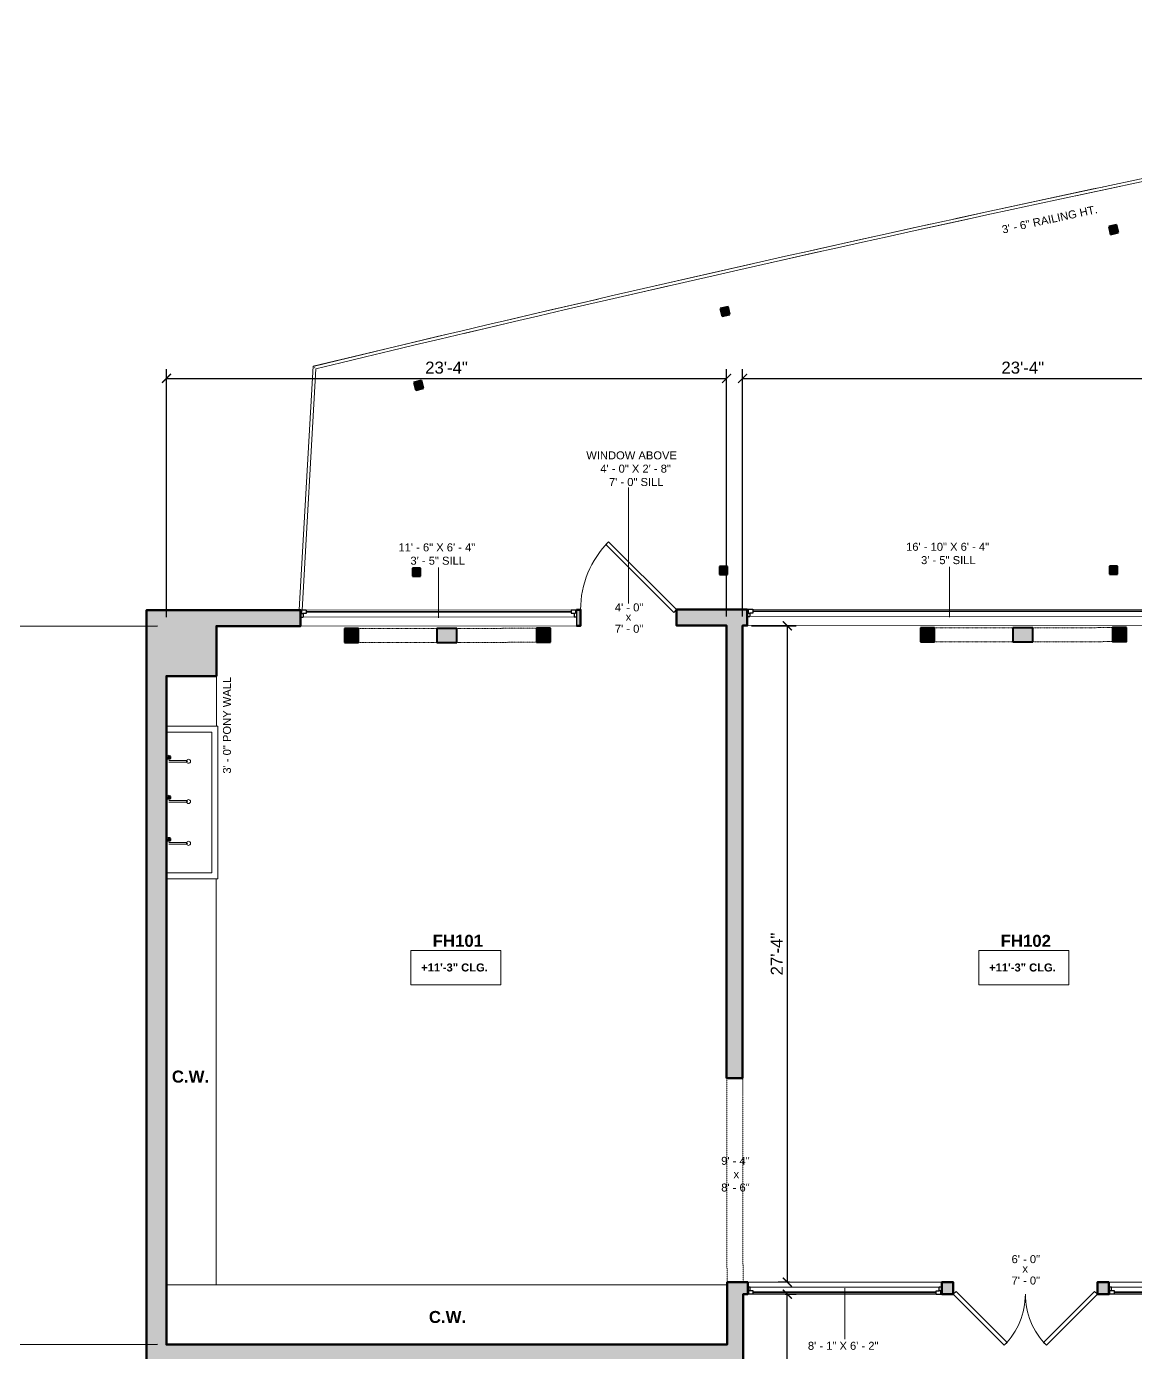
# Model space of a CAD drawing. Header units: inches. Extents: x -2078 to 106214, y -964 to 6385.
# Drawn here: x 79574 to 80128, y 4202 to 4864 of the extents above; entities that cross this region are included whole.
import ezdxf

# ---------------------------------------------------------------- set-up
doc = ezdxf.new("R2010")
doc.units = ezdxf.units.IN
doc.header["$MEASUREMENT"] = 0
doc.linetypes.add('HIDDEN2', pattern=[0.1875, 0.125, -0.0625])
doc.linetypes.add('Overhead', pattern=[0.15625, 0.09375, -0.0625])
for name, color, linetype, lineweight in [('A-ANNO', 2, 'Continuous', 5), ('A-ANNO-DIMS', 1, 'Continuous', 9), ('A-COLS', 3, 'Continuous', 9), ('A-DETAIL-3', 40, 'Continuous', 15), ('A-DOOR', 1, 'Continuous', 18), ('A-FIXT', 150, 'Continuous', 9), ('A-GLAZ', 2, 'Continuous', 30), ('A-HIDDEN', 2, 'HIDDEN2', 18), ('A-RAILING', 4, 'Continuous', 9), ('A-WALL', 3, 'Continuous', 40), ('A-WINDOWS', 2, 'Continuous', 18)]:
    doc.layers.add(name, color=color, linetype=linetype, lineweight=lineweight)
doc.layers.add('A-HATCH', color=9, linetype='Continuous')
doc.styles.add('Arial_1', font='arial.ttf', dxfattribs={"height": 0.0625})
doc.styles.add('Arial_2', font='arial.ttf', dxfattribs={"height": 3})
doc.styles.add('Arial_B', font='arialbd.ttf', dxfattribs={"height": 4.5})
doc.styles.add('Arial_B_1', font='arialbd.ttf', dxfattribs={"height": 3})
doc.styles.add('JC', font='arial.ttf', dxfattribs={"height": 0.125})
doc.dimstyles.new('JC-DIMS', dxfattribs={"dimtxt": 0.125, "dimasz": 0.09375, "dimexe": 0.09375, "dimexo": 0.09375, "dimgap": 0.046875, "dimtad": 1, "dimdec": 1, "dimzin": 0, "dimdsep": 46, "dimlunit": 4, "dimtxsty": 'JC', "dimblk": 'ARCHTICK', "dimcen": 0.09, "dimclrd": 1, "dimclre": 1, "dimclrt": 256, "dimadec": 0, "dimazin": 0, "dimtfac": 1, "dimtdec": 1, "dimtofl": 0, "dimtmove": 1, "dimatfit": 3, "dimfxl": 1, "dimtolj": 1, "dimtzin": 0, "dimarcsym": 0})

# ---------------------------------------------------------------- blocks, each defined once
blk = doc.blocks.new('JC_OPENING DOOR - OPENING DOOR-1505711-1ST FLOOR EXISTING MAIN FLOOR PLAN _FELDMAN HALL_')
at = {"color": 1, "linetype": 'Overhead'}
for p, q in [((50.68, 4), (-51.32, 4)), ((-51.32, -4), (50.68, -4))]:
    blk.add_line(p, q, dxfattribs=at)
at = {"color": 1}
for p, q in [((-51.32, 4), (-51.32, -4)), ((50.68, -4), (50.68, 4))]:
    blk.add_line(p, q, dxfattribs=at)
blk = doc.blocks.new('JC_SINGLE DOOR-NO TRIM - SINGLE DOOR-1591859-1ST FLOOR EXISTING MAIN FLOOR PLAN _FELDMAN HALL_')
at = {"layer": 'A-DOOR', "lineweight": 30}
for p, q in [((-9.94, 37.94), (-11.36, 36.53)), ((-11.36, 36.53), (22.59, 2.59)), ((24, 4), (-9.94, 37.94)), ((22.59, 2.59), (24, 4))]:
    blk.add_line(p, q, dxfattribs=at)
at = {"layer": 'A-DOOR', "lineweight": 9}
blk.add_arc((24, 4), 48, 135, 180, dxfattribs=at)
blk = doc.blocks.new('JC_COLUMN SQUARE - COLUMN - SQUARE-1506070-1ST FLOOR EXISTING MAIN FLOOR PLAN _FELDMAN HALL_')
at = {"layer": 'A-HATCH'}
blk.add_hatch(color=256, dxfattribs=at).paths.add_polyline_path([(3.5, -3.5), (3.5, 3.5), (-3.5, 3.5), (-3.5, -3.5)])
at = {"layer": 'A-COLS', "lineweight": 40}
for p, q in [((3.5, 3.5), (-3.5, 3.5)), ((-3.5, 3.5), (-3.5, -3.5)), ((3.5, -3.5), (3.5, 3.5)), ((-3.5, -3.5), (3.5, -3.5))]:
    blk.add_line(p, q, dxfattribs=at)
blk = doc.blocks.new('JC_COLUMN SQUARE - COLUMN - SQUARE-1506384-1ST FLOOR EXISTING MAIN FLOOR PLAN _FELDMAN HALL_')
at = {"layer": 'A-HATCH'}
blk.add_hatch(color=256, dxfattribs=at).paths.add_polyline_path([(5, -3.5), (5, 3.5), (-5, 3.5), (-5, -3.5)])
at = {"layer": 'A-COLS', "lineweight": 40}
for p, q in [((5, 3.5), (-5, 3.5)), ((-5, 3.5), (-5, -3.5)), ((5, -3.5), (5, 3.5)), ((-5, -3.5), (5, -3.5))]:
    blk.add_line(p, q, dxfattribs=at)
blk = doc.blocks.new('JC_FIXED WINDOW - MUNTIN - FIXED WINDOW-1506613-1ST FLOOR EXISTING MAIN FLOOR PLAN _FELDMAN HALL_')
at = {"layer": 'A-GLAZ'}
for p, q in [((-69, 4), (-69, -4)), ((-66.25, 4), (-69, 4)), ((-69, 0.5), (-67.75, 0.5)), ((-68.5, 4), (-68.5, 2.25)), ((-68.5, 2.25), (-67.75, 2.25)), ((-66.25, 2.25), (-67.75, 2.25)), ((-67.75, 2.25), (-67.75, 0.5)), ((-66.25, 4), (-66.25, 2.25)), ((66.25, 4), (69, 4)), ((66.25, 4), (66.25, 2.25)), ((66.25, 2.25), (68.5, 2.25)), ((67.75, 2.25), (67.75, 0.5)), ((67.75, 0.5), (69, 0.5)), ((68.5, 4), (68.5, 2.25)), ((69, 4), (69, -4))]:
    blk.add_line(p, q, dxfattribs=at)
at = {"layer": 'A-GLAZ', "lineweight": 9}
for p, q in [((67.75, 0.5), (-67.75, 0.5)), ((66.25, 4), (-66.25, 4))]:
    blk.add_line(p, q, dxfattribs=at)
at = {"layer": 'A-GLAZ', "lineweight": 40}
blk.add_line((-66.25, 3.125), (66.25, 3.125), dxfattribs=at)
at = {"layer": 'A-WINDOWS'}
for p, q in [((69, 4), (-69, 4)), ((-69, -4), (69, -4))]:
    blk.add_line(p, q, dxfattribs=at)
blk = doc.blocks.new('JC_FIXED WINDOW - MUNTIN - FIXED WINDOW-1507111-1ST FLOOR EXISTING MAIN FLOOR PLAN _FELDMAN HALL_')
at = {"layer": 'A-GLAZ'}
for p, q in [((-101, 4), (-101, -4)), ((-98.25, 4), (-101, 4)), ((-101, 0.5), (-99.75, 0.5)), ((-100.5, 4), (-100.5, 2.25)), ((-100.5, 2.25), (-99.75, 2.25)), ((-98.25, 2.25), (-99.75, 2.25)), ((-99.75, 2.25), (-99.75, 0.5)), ((-98.25, 4), (-98.25, 2.25)), ((98.25, 4), (101, 4)), ((98.25, 4), (98.25, 2.25)), ((98.25, 2.25), (100.5, 2.25)), ((99.75, 2.25), (99.75, 0.5)), ((99.75, 0.5), (101, 0.5)), ((100.5, 4), (100.5, 2.25)), ((101, 4), (101, -4))]:
    blk.add_line(p, q, dxfattribs=at)
at = {"layer": 'A-GLAZ', "lineweight": 9}
for p, q in [((99.75, 0.5), (-99.75, 0.5)), ((98.25, 4), (-98.25, 4))]:
    blk.add_line(p, q, dxfattribs=at)
at = {"layer": 'A-GLAZ', "lineweight": 40}
blk.add_line((-98.25, 3.125), (98.25, 3.125), dxfattribs=at)
at = {"layer": 'A-WINDOWS'}
for p, q in [((101, 4), (-101, 4)), ((-101, -4), (101, -4))]:
    blk.add_line(p, q, dxfattribs=at)
blk = doc.blocks.new('JC_DOUBLE DOOR - DOUBLE DOOR-1507217-1ST FLOOR EXISTING MAIN FLOOR PLAN _FELDMAN HALL_')
at = {"layer": 'A-DOOR', "lineweight": 30}
for p, q in [((-36, 3), (-10.54, 28.46)), ((-9.13, 27.04), (-34.59, 1.59)), ((-10.54, 28.46), (-9.13, 27.04)), ((10.54, 28.46), (9.13, 27.04)), ((9.13, 27.04), (34.59, 1.59)), ((36, 3), (10.54, 28.46)), ((-34.59, 1.59), (-36, 3)), ((34.59, 1.59), (36, 3))]:
    blk.add_line(p, q, dxfattribs=at)
at = {"layer": 'A-DOOR', "lineweight": 9}
for centre, start, end in [((-36, 3), 0, 45), ((36, 3), 135, 180)]:
    blk.add_arc(centre, 36, start, end, dxfattribs=at)
blk = doc.blocks.new('JC_FIXED WINDOW - MUNTIN - FIXED WINDOW-1507458-1ST FLOOR EXISTING MAIN FLOOR PLAN _FELDMAN HALL_')
at = {"layer": 'A-GLAZ'}
for p, q in [((-48.5, 3), (-48.5, -3)), ((-45.75, 3), (-48.5, 3)), ((-48, 3), (-48, 1.25)), ((-48, 1.25), (-47.25, 1.25)), ((-45.75, 1.25), (-47.25, 1.25)), ((-47.25, 1.25), (-47.25, -0.5)), ((-45.75, 3), (-45.75, 1.25)), ((45.75, 3), (48.5, 3)), ((45.75, 3), (45.75, 1.25)), ((45.75, 1.25), (48, 1.25)), ((47.25, 1.25), (47.25, -0.5)), ((48, 3), (48, 1.25)), ((48.5, 3), (48.5, -3)), ((-48.5, -0.5), (-47.25, -0.5)), ((47.25, -0.5), (48.5, -0.5))]:
    blk.add_line(p, q, dxfattribs=at)
at = {"layer": 'A-GLAZ', "lineweight": 9}
for p, q in [((45.75, 3), (-45.75, 3)), ((47.25, -0.5), (-47.25, -0.5))]:
    blk.add_line(p, q, dxfattribs=at)
at = {"layer": 'A-GLAZ', "lineweight": 40}
blk.add_line((-45.75, 2.125), (45.75, 2.125), dxfattribs=at)
at = {"layer": 'A-WINDOWS'}
for p, q in [((48.5, 3), (-48.5, 3)), ((-48.5, -3), (48.5, -3))]:
    blk.add_line(p, q, dxfattribs=at)
blk = doc.blocks.new('Tap _2_ - Tap _2_-1535498-1ST FLOOR EXISTING MAIN FLOOR PLAN _FELDMAN HALL_')
at = {"layer": 'A-FIXT', "flags": 128}
for points in [[(-0.47, 8.71), (-0.47, 8.55), (-0.47, 8.08), (-0.47, 7.33), (-0.47, 6.36), (-0.47, 5.24), (-0.47, 4.06), (-0.47, 2.9), (-0.47, 1.84), (-0.47, 0.98), (-0.47, 0.37), (-0.47, 0.05), (-0.47, 0.01)], [(0.47, 0.01), (0.47, 0.17), (0.47, 0.65), (0.47, 1.4), (0.47, 2.37), (0.47, 3.48), (0.47, 4.67), (0.47, 5.83), (0.47, 6.88), (0.47, 7.74), (0.47, 8.36), (0.47, 8.67), (0.47, 8.71)]]:
    blk.add_lwpolyline(points, dxfattribs=at)
at = {"layer": 'A-FIXT'}
for centre, radius, start, end in [((0, 8.71), 0.472, 0, 180), ((0, 8.71), 0.472, 0, 180), ((-2.01, 0.01), 0.996, 90, 270), ((-2.01, 0.01), 0.634, 90, 270), ((-2.01, 0.01), 0.281, 90, 270), ((-2.01, 0.01), 0.996, 270, 90), ((-2.01, 0.01), 0.634, 270, 90), ((-2.01, 0.01), 0.281, 270, 90)]:
    blk.add_arc(centre, radius, start, end, dxfattribs=at)
blk = doc.blocks.new('Top Rail Type - Top Rail_Internal_-1580801-1ST FLOOR EXISTING MAIN FLOOR PLAN _FELDMAN HALL_')
at = {"layer": 'A-RAILING'}
for p, q in [((-440.6, 505.79), (-418.8, 510.46)), ((-520.91, 488.38), (-493.36, 494.42)), ((-597.13, 471.44), (-568.27, 477.91)), ((-671.63, 454.47), (-644.03, 460.8)), ((-746.44, 437.03), (-721.27, 442.92)), ((-828.28, 298.81), (-828.18, 298.8))]:
    blk.add_line(p, q, dxfattribs=at)
at = {"layer": 'A-RAILING', "flags": 128}
for points in [[(-427.4, 510.17), (-431.91, 509.22), (-499.82, 494.58), (-501.81, 494.14)], [(-513.45, 491.57), (-567.67, 479.61), (-576.24, 477.68)], [(-603.14, 471.62), (-635.44, 464.34), (-650.92, 460.77)], [(-679.42, 454.2), (-703.14, 448.74), (-726.19, 443.32)], [(-754.74, 436.6), (-770.77, 432.83), (-821.88, 420.58)]]:
    blk.add_lwpolyline(points, dxfattribs=at)
at = {"layer": 'A-RAILING'}
blk.add_open_spline([(-821.05, 419.88), (-821.07, 419.9), (-821.11, 419.93), (-821.16, 419.98), (-821.22, 420.03), (-821.26, 420.06), (-821.27, 420.07)], degree=3, dxfattribs=at)
blk = doc.blocks.new('Top Rail Type - Top Rail_Internal_-V7-1ST FLOOR EXISTING MAIN FLOOR PLAN _FELDMAN HALL_')
at = {"layer": 'A-RAILING'}
for p, q in [((-828.93, 298.84), (-821.88, 420.58)), ((-827.43, 298.8), (-820.45, 419.38)), ((-828.93, 298.84), (-828.18, 298.8))]:
    blk.add_line(p, q, dxfattribs=at)
for radius, start, end in [(14830.87, 100.423217, 103.578644), (14829.37, 100.423792, 103.574347)]:
    blk.add_arc((2660.11, -13995.75), radius, start, end, dxfattribs=at)
blk = doc.blocks.new('JC_COLUMN SQUARE - COLUMN - SQUARE-1581389-1ST FLOOR EXISTING MAIN FLOOR PLAN _FELDMAN HALL_')
at = {"layer": 'A-HATCH'}
blk.add_hatch(color=256, dxfattribs=at).paths.add_polyline_path([(-2, -2), (2, -2), (2, 2), (-2, 2)])
at = {"layer": 'A-COLS', "lineweight": 40}
for p, q in [((2, 2), (-2, 2)), ((-2, 2), (-2, -2)), ((2, -2), (2, 2)), ((-2, -2), (2, -2))]:
    blk.add_line(p, q, dxfattribs=at)
blk = doc.blocks.new('_ArchTick')
at = {"color": 0, "linetype": 'ByBlock', "const_width": 0.15}
blk.add_lwpolyline([(-0.5, -0.5), (0.5, 0.5)], dxfattribs=at)
blk = doc.blocks.new('*D2948')
at = {"layer": 'A-ANNO-DIMS', "color": 1, "lineweight": -2, "transparency": 16777216}
for p, q in [((79643.78, 4569.29), (79643.78, 4693.14)), ((79923.78, 4569.61), (79923.78, 4693.14)), ((79643.78, 4688.64), (79923.78, 4688.64))]:
    blk.add_line(p, q, dxfattribs=at)
at = {"layer": 'Defpoints', "color": 0, "transparency": 16777216}
for p in [(79923.78, 4688.64), (79643.78, 4564.79), (79923.78, 4565.11)]:
    blk.add_point(p, dxfattribs=at)
at = {"layer": 'A-ANNO-DIMS', "color": 1, "lineweight": -2, "transparency": 16777216, "xscale": 4.5, "yscale": 4.5, "zscale": 4.5, "rotation": 180}
blk.add_blockref('_ArchTick', (79643.78, 4688.64), dxfattribs=at)
at = {"layer": 'A-ANNO-DIMS', "color": 1, "lineweight": -2, "transparency": 16777216, "xscale": 4.5, "yscale": 4.5, "zscale": 4.5}
blk.add_blockref('_ArchTick', (79923.78, 4688.64), dxfattribs=at)
at = {"layer": 'A-ANNO-DIMS', "color": 2, "transparency": 16777216, "insert": (79783.78, 4693.95), "char_height": 6, "width": 0.4874, "attachment_point": 5, "style": 'JC'}
blk.add_mtext('\\A1;23\'-4"', dxfattribs=at)
blk = doc.blocks.new('*D2974')
at = {"layer": 'A-ANNO-DIMS', "color": 1, "lineweight": -2, "transparency": 16777216}
for p, q in [((79639.28, 4564.78), (79521.47, 4564.65)), ((79526.38, 4205.65), (79525.97, 4564.65)), ((79639.28, 4205.78), (79521.88, 4205.65))]:
    blk.add_line(p, q, dxfattribs=at)
at = {"layer": 'Defpoints', "color": 0, "transparency": 16777216}
for p in [(79525.97, 4564.65), (79643.78, 4564.79), (79643.78, 4205.79)]:
    blk.add_point(p, dxfattribs=at)
at = {"layer": 'A-ANNO-DIMS', "color": 1, "lineweight": -2, "transparency": 16777216, "xscale": 4.5, "yscale": 4.5, "zscale": 4.5}
for p, rotation in [((79525.97, 4564.65), 90.0654316498245), ((79526.38, 4205.65), 270.0654316498245)]:
    blk.add_blockref('_ArchTick', p, dxfattribs=dict(at, rotation=rotation))
at = {"layer": 'A-ANNO-DIMS', "color": 2, "transparency": 16777216, "insert": (79531.49, 4385.16), "char_height": 6, "width": 0.5739, "attachment_point": 5, "rotation": 270.06543, "style": 'JC'}
blk.add_mtext('\\A1;29\'-11"', dxfattribs=at)
blk = doc.blocks.new('JC- existing door Tag_quad - JC- existing door Tag_quad-839775-1ST FLOOR EXISTING MAIN FLOOR PLAN _FELDMAN HALL_')
at = {"layer": 'A-ANNO', "insert": (-0.023, 0.038), "char_height": 0.0625, "width": 0.0505, "attachment_point": 1, "style": 'Arial_1', "bg_fill": 3, "box_fill_scale": 1.25, "bg_fill_color": 256, "bg_fill_true_color": 13158600, "bg_fill_transparency": 0}
blk.add_mtext('x', dxfattribs=at)
blk = doc.blocks.new('*D3000')
at = {"layer": 'A-ANNO-DIMS', "color": 1, "lineweight": -2, "transparency": 16777216}
for p, q in [((79931.78, 4569.61), (79931.78, 4693.14)), ((80211.81, 4569.93), (80211.81, 4693.14)), ((79931.78, 4688.64), (80211.81, 4688.64))]:
    blk.add_line(p, q, dxfattribs=at)
at = {"layer": 'Defpoints', "color": 0, "transparency": 16777216}
for p in [(80211.81, 4688.64), (80211.81, 4565.43), (79931.78, 4565.11)]:
    blk.add_point(p, dxfattribs=at)
at = {"layer": 'A-ANNO-DIMS', "color": 1, "lineweight": -2, "transparency": 16777216, "xscale": 4.5, "yscale": 4.5, "zscale": 4.5, "rotation": 180}
blk.add_blockref('_ArchTick', (79931.78, 4688.64), dxfattribs=at)
at = {"layer": 'A-ANNO-DIMS', "color": 1, "lineweight": -2, "transparency": 16777216, "xscale": 4.5, "yscale": 4.5, "zscale": 4.5}
blk.add_blockref('_ArchTick', (80211.81, 4688.64), dxfattribs=at)
at = {"layer": 'A-ANNO-DIMS', "color": 2, "transparency": 16777216, "insert": (80071.79, 4693.95), "char_height": 6, "width": 0.4874, "attachment_point": 5, "style": 'JC'}
blk.add_mtext('\\A1;23\'-4"', dxfattribs=at)
blk = doc.blocks.new('*D3002')
at = {"layer": 'A-ANNO-DIMS', "color": 1, "lineweight": -2, "transparency": 16777216}
for p, q in [((79936.28, 4564.95), (79958.61, 4564.95)), ((79954.11, 4564.95), (79954.11, 4236.95)), ((79955.27, 4236.95), (79949.61, 4236.95))]:
    blk.add_line(p, q, dxfattribs=at)
at = {"layer": 'Defpoints', "color": 0, "transparency": 16777216}
for p in [(79931.78, 4564.95), (79954.11, 4236.95), (79959.77, 4236.95)]:
    blk.add_point(p, dxfattribs=at)
at = {"layer": 'A-ANNO-DIMS', "color": 1, "lineweight": -2, "transparency": 16777216, "xscale": 4.5, "yscale": 4.5, "zscale": 4.5}
for p, rotation in [((79954.11, 4564.95), 90), ((79954.11, 4236.95), 270)]:
    blk.add_blockref('_ArchTick', p, dxfattribs=dict(at, rotation=rotation))
at = {"layer": 'A-ANNO-DIMS', "color": 2, "transparency": 16777216, "insert": (79948.85, 4400.95), "char_height": 6, "width": 0.4874, "attachment_point": 5, "rotation": 90, "style": 'JC'}
blk.add_mtext('\\A1;27\'-4"', dxfattribs=at)
blk = doc.blocks.new('*D3004')
at = {"layer": 'A-ANNO-DIMS', "color": 1, "lineweight": -2, "transparency": 16777216}
for p, q in [((79952.95, 4230.95), (79958.61, 4230.95)), ((79954.11, 4112.95), (79954.11, 4230.95)), ((79930.39, 4112.95), (79958.61, 4112.95))]:
    blk.add_line(p, q, dxfattribs=at)
at = {"layer": 'Defpoints', "color": 0, "transparency": 16777216}
for p in [(79948.45, 4230.95), (79954.11, 4230.95), (79925.89, 4112.95)]:
    blk.add_point(p, dxfattribs=at)
at = {"layer": 'A-ANNO-DIMS', "color": 1, "lineweight": -2, "transparency": 16777216, "xscale": 4.5, "yscale": 4.5, "zscale": 4.5}
for p, rotation in [((79954.11, 4230.95), 90), ((79954.11, 4112.95), 270)]:
    blk.add_blockref('_ArchTick', p, dxfattribs=dict(at, rotation=rotation))
at = {"layer": 'A-ANNO-DIMS', "color": 2, "transparency": 16777216, "insert": (79948.8, 4171.95), "char_height": 6, "width": 0.4874, "attachment_point": 5, "rotation": 90, "style": 'JC'}
blk.add_mtext('\\A1;9\'-10"', dxfattribs=at)

msp = doc.modelspace()

# ---------------------------------------------------------------- hatches: boundary and pattern name
at = {"layer": 'A-HATCH'}
msp.add_hatch(color=256, dxfattribs=at).paths.add_polyline_path([(80116.594, 4557.059), (80123.594, 4557.059), (80123.594, 4564.059), (80116.594, 4564.059)])

# ---------------------------------------------------------------- linework, layer by layer
at = {"layer": 'A-ANNO'}
for p, q in [((79779.785, 4568.941), (79779.812, 4594.175)), ((80035.103, 4569.232), (80035.13, 4594.467)), ((79982.83, 4233.953), (79982.894, 4208.517))]:
    msp.add_line(p, q, dxfattribs=at)
at = {"layer": 'A-ANNO', "flags": 128}
for points in [[(79765.975, 4402.695), (79810.885, 4402.695), (79810.885, 4385.627), (79765.975, 4385.627)], [(80049.86, 4402.695), (80094.771, 4402.695), (80094.771, 4385.627), (80049.86, 4385.627)]]:
    msp.add_lwpolyline(points, close=True, dxfattribs=at)
at = {"layer": 'A-COLS', "lineweight": 40}
msp.add_lwpolyline([(80123.594, 4564.059), (80116.594, 4564.059), (80116.594, 4557.059), (80123.594, 4557.059)], close=True, dxfattribs=at)
at = {"layer": 'A-DETAIL-3', "lineweight": 9}
for p, q in [((79931.779, 4564.953), (79931.779, 4563.453)), ((79668.779, 4539.814), (79668.779, 4514.814)), ((79668.606, 4438.67), (79668.606, 4235.67)), ((79643.779, 4235.67), (79923.97, 4235.67))]:
    msp.add_line(p, q, dxfattribs=at)
for points in [[(79643.779, 4514.814), (79669.529, 4514.814), (79669.529, 4438.471), (79643.779, 4438.471)], [(79643.779, 4441.471), (79666.529, 4441.471), (79666.529, 4511.814), (79643.779, 4511.814)]]:
    msp.add_lwpolyline(points, dxfattribs=at)
for centre in [(79654.814, 4497.277), (79654.814, 4477.152), (79654.814, 4456.277)]:
    msp.add_circle(centre, 1, dxfattribs=at)
at = {"layer": 'A-HIDDEN'}
for p, q in [((79739.705, 4563.614), (79828.705, 4563.739)), ((80116.594, 4564.059), (80027.594, 4563.934)), ((79739.705, 4556.614), (79828.705, 4556.739)), ((80027.594, 4556.934), (80116.594, 4557.059))]:
    msp.add_line(p, q, dxfattribs=at)
at = {"layer": 'A-WALL', "lineweight": 60}
for points in [[(79848.789, 4565.019), (79850.79, 4565.022), (79850.78, 4573.022), (79848.78, 4573.019)], [(79934.098, 4573.117), (79898.78, 4573.076), (79898.79, 4565.076), (79923.779, 4565.105), (79923.779, 4338.953), (79931.779, 4338.953), (79931.779, 4565.114), (79934.107, 4565.117), (79934.098, 4573.117)], [(80031.33, 4230.953), (80037.08, 4230.953), (80037.08, 4236.953), (80031.33, 4236.953), (80031.33, 4230.953)], [(80114.83, 4236.953), (80109.08, 4236.953), (80109.08, 4230.953), (80114.83, 4230.953), (80114.83, 4236.953)]]:
    msp.add_lwpolyline(points, dxfattribs=at)

# ---------------------------------------------------------------- block references
at = {"layer": 'A-COLS'}
for name, p in [('JC_COLUMN SQUARE - COLUMN - SQUARE-1506070-1ST FLOOR EXISTING MAIN FLOOR PLAN _FELDMAN HALL_', (79736.205, 4560.114)), ('JC_COLUMN SQUARE - COLUMN - SQUARE-1506384-1ST FLOOR EXISTING MAIN FLOOR PLAN _FELDMAN HALL_', (79783.962, 4560.103)), ('JC_COLUMN SQUARE - COLUMN - SQUARE-1506070-1ST FLOOR EXISTING MAIN FLOOR PLAN _FELDMAN HALL_', (79832.205, 4560.239)), ('JC_COLUMN SQUARE - COLUMN - SQUARE-1506070-1ST FLOOR EXISTING MAIN FLOOR PLAN _FELDMAN HALL_', (80024.094, 4560.434)), ('JC_COLUMN SQUARE - COLUMN - SQUARE-1506384-1ST FLOOR EXISTING MAIN FLOOR PLAN _FELDMAN HALL_', (80071.851, 4560.423))]:
    msp.add_blockref(name, p, dxfattribs=at)
at = {"layer": 'A-DOOR', "rotation": 270.0965334952191}
msp.add_blockref('JC_OPENING DOOR - OPENING DOOR-1505711-1ST FLOOR EXISTING MAIN FLOOR PLAN _FELDMAN HALL_', (79927.883, 4287.624), dxfattribs=at)
at = {"layer": 'A-FIXT', "rotation": 269.9999999999997}
for p in [(79645.035, 4497.268), (79645.035, 4477.268), (79645.035, 4456.268)]:
    msp.add_blockref('Tap _2_ - Tap _2_-1535498-1ST FLOOR EXISTING MAIN FLOOR PLAN _FELDMAN HALL_', p, dxfattribs=at)
at = {"layer": 'A-HATCH', "rotation": 13.47445323084597}
for p in [(80117.174, 4762.977), (79923.011, 4722.041), (79769.832, 4685.164)]:
    msp.add_blockref('JC_COLUMN SQUARE - COLUMN - SQUARE-1581389-1ST FLOOR EXISTING MAIN FLOOR PLAN _FELDMAN HALL_', p, dxfattribs=at)
at = {"layer": 'A-HATCH'}
for p in [(79768.7, 4591.792), (79922.187, 4592.542), (80117.2, 4592.792)]:
    msp.add_blockref('JC_COLUMN SQUARE - COLUMN - SQUARE-1581389-1ST FLOOR EXISTING MAIN FLOOR PLAN _FELDMAN HALL_', p, dxfattribs=at)
at = {"layer": 'A-WINDOWS'}
for name, p, rotation in [('JC_FIXED WINDOW - MUNTIN - FIXED WINDOW-1506613-1ST FLOOR EXISTING MAIN FLOOR PLAN _FELDMAN HALL_', (79779.785, 4568.941), 0.06543164996199825), ('JC_FIXED WINDOW - MUNTIN - FIXED WINDOW-1507111-1ST FLOOR EXISTING MAIN FLOOR PLAN _FELDMAN HALL_', (80035.103, 4569.232), 0.06543164996199825), ('JC_FIXED WINDOW - MUNTIN - FIXED WINDOW-1507458-1ST FLOOR EXISTING MAIN FLOOR PLAN _FELDMAN HALL_', (79982.83, 4233.953), 180), ('JC_FIXED WINDOW - MUNTIN - FIXED WINDOW-1507458-1ST FLOOR EXISTING MAIN FLOOR PLAN _FELDMAN HALL_', (80163.33, 4233.953), 180)]:
    msp.add_blockref(name, p, dxfattribs=dict(at, rotation=rotation))

# ---------------------------------------------------------------- texts
at = {"layer": 'A-ANNO', "char_height": 4, "attachment_point": 1, "style": 'Arial_2'}
for s, insert, width, rotation in [('3\' - 6" RAILING HT.', (80061.007, 4764.883), 61.004, 12.238806), ('3\' - 0" PONY WALL', (79672.01, 4491.109), 61.408, 90)]:
    msp.add_mtext(s, dxfattribs=dict(at, insert=insert, width=width, rotation=rotation))
at = {"layer": 'A-ANNO', "attachment_point": 1}
for s, insert, char_height, width, style in [('WINDOW ABOVE', (79853.62, 4652.148), 4, 92.45196, 'Arial_2'), ('4\' - 0" X 2\' - 8"', (79860.624, 4645.508), 4, 58.81409, 'Arial_2'), ('7\' - 0" SILL', (79864.958, 4638.846), 4, 34.138, 'Arial_2'), ('11\' - 6" X 6\' - 4"', (79759.73, 4606.171), 4, 48.48, 'Arial_2'), ('16\' - 10" X 6\' - 4"', (80013.46, 4606.463), 4, 52.318, 'Arial_2'), ('3\' - 5" SILL', (79765.73, 4599.504), 4, 34.138, 'Arial_2'), ('3\' - 5" SILL', (80020.96, 4599.796), 4, 34.138, 'Arial_2'), ('FH101', (79776.846, 4410.563), 6, 75.346, 'Arial_B'), ('FH102', (80060.732, 4410.563), 6, 75.346, 'Arial_B'), ('+11\'-3" CLG.', (79771.095, 4396.242), 4, 41.814, 'Arial_B_1'), ('+11\'-3" CLG.', (80054.98, 4396.242), 4, 41.814, 'Arial_B_1'), ('C.W.', (79646.466, 4342.719), 6, 22.624, 'Arial_B'), ('9\' - 4"', (79921.058, 4299.618), 4, 17.978, 'Arial_2'), ('x', (79927.225, 4292.951), 4, 3.232, 'Arial_2'), ('8\' - 6"', (79921.058, 4286.284), 4, 17.978, 'Arial_2'), ('C.W.', (79774.947, 4222.597), 6, 22.624, 'Arial_B'), ('8\' - 1" X 6\' - 2"', (79964.387, 4207.183), 4, 44.642, 'Arial_2')]:
    msp.add_mtext(s, dxfattribs=dict(at, insert=insert, char_height=char_height, width=width, style=style))
at = {"layer": 'A-ANNO', "char_height": 4, "width": 17.978, "attachment_point": 1, "style": 'Arial_2', "bg_fill": 3, "box_fill_scale": 1.25, "bg_fill_color": 256, "bg_fill_true_color": 13158600, "bg_fill_transparency": 0}
for s, insert in [('4\' - 0"', (79867.899, 4576.186)), ('7\' - 0"', (79867.899, 4565.505)), ('6\' - 0"', (80066.195, 4250.495)), ('7\' - 0"', (80066.195, 4239.814))]:
    msp.add_mtext(s, dxfattribs=dict(at, insert=insert))

# ---------------------------------------------------------------- dimensions: what is measured, and where the dimension line sits
at = {"layer": 'A-ANNO-DIMS'}
dim = msp.add_linear_dim(base=(80211.808, 4688.637), p1=(79931.779, 4565.114), p2=(80211.808, 4565.434), dimstyle='JC-DIMS', override={"dimclrt": 2}, dxfattribs=at)
dim.commit()
dim.dimension.update_dxf_attribs({"geometry": '*D3000', "text_midpoint": (80071.794, 4693.952)})
for base, p1, p2, angle, picture, middle in [((79525.975, 4564.651), (79643.779, 4205.785), (79643.779, 4564.785), 270.065432, '*D2974', (79531.493, 4385.157)), ((79954.111, 4236.953), (79931.779, 4564.953), (79959.768, 4236.953), 90, '*D3002', (79948.849, 4400.953)), ((79954.111, 4230.953), (79925.894, 4112.953), (79948.454, 4230.953), 90, '*D3004', (79948.797, 4171.953))]:
    dim = msp.add_linear_dim(base=base, p1=p1, p2=p2, angle=angle, dimstyle='JC-DIMS', override={"dimclrt": 2}, dxfattribs=at)
    dim.commit()
    dim.dimension.update_dxf_attribs({"geometry": picture, "text_midpoint": middle})

# ---------------------------------------------------------------- next in the draw order: hatches: boundary and pattern name
at = {"layer": 'A-HATCH'}
h = msp.add_hatch(color=256, dxfattribs=at)
h.dxf.hatch_style = 1
h.paths.add_polyline_path([(79668.779, 4564.814), (79710.79, 4564.862), (79710.78, 4572.862), (79633.779, 4572.774), (79633.779, 4195.785), (79932.037, 4195.785), (79931.978, 4230.953), (79934.33, 4230.953), (79934.33, 4236.953), (79923.968, 4236.939), (79924.021, 4205.785), (79643.779, 4205.785), (79643.779, 4539.814), (79668.779, 4539.814)])
h.paths.add_polyline_path([(79850.78, 4573.022), (79848.78, 4573.019), (79848.789, 4565.019), (79850.79, 4565.022)])
h.paths.add_polyline_path([(79931.779, 4565.114), (79934.107, 4565.117), (79934.098, 4573.117), (79898.78, 4573.076), (79898.79, 4565.076), (79923.779, 4565.105), (79923.779, 4338.953), (79931.779, 4338.953)])
h.paths.add_polyline_path([(80037.08, 4236.953), (80031.33, 4236.953), (80031.33, 4230.953), (80037.08, 4230.953)])
h.paths.add_polyline_path([(80114.83, 4236.953), (80109.08, 4236.953), (80109.08, 4230.953), (80114.83, 4230.953)])
h.paths.add_polyline_path([(80425.279, 4231.761), (80426.703, 4231.761), (80426.703, 4237.761), (80416.279, 4237.761), (80416.279, 4207.535), (80222.448, 4207.535), (80222.231, 4237.012), (80214.231, 4237.012), (80214.231, 4236.953), (80211.83, 4236.953), (80211.83, 4230.953), (80214.275, 4230.953), (80214.522, 4197.535), (80425.279, 4197.535)])
h.paths.add_polyline_path([(80219.808, 4565.443), (80222.498, 4565.446), (80222.489, 4573.446), (80186.395, 4573.405), (80186.404, 4565.405), (80187.246, 4565.406), (80186.191, 4542.407), (80211.978, 4542.407), (80213.479, 4338.95), (80221.479, 4339.009)])
h.paths.add_polyline_path([(80138.395, 4573.35), (80136.098, 4573.347), (80136.107, 4565.347), (80138.404, 4565.35)])
h.paths.add_polyline_path([(80426.989, 4573.68), (80424.489, 4573.677), (80424.498, 4565.677), (80426.998, 4565.68)])
h.paths.add_polyline_path([(80507.778, 4566.891), (80536.556, 4566.055), (80550.932, 4565.368), (80565.292, 4564.41), (80579.631, 4563.184), (80593.945, 4561.688), (80608.229, 4559.924), (80606.751, 4549.288), (80614.675, 4548.188), (80617.254, 4566.751, 0.0457909), (80475.848, 4573.99), (80475.848, 4573.735), (80474.989, 4573.734), (80474.998, 4565.734), (80475.848, 4565.735), (80475.848, 4541.736), (80499.848, 4541.736), (80500.687, 4237.761), (80498.703, 4237.761), (80498.703, 4231.761), (80500.703, 4231.761), (80500.795, 4198.339), (80508.795, 4198.361), (80508.778, 4204.524), (80519.002, 4205.727), (80518.301, 4211.686), (80508.762, 4210.563), (80508.065, 4463.007), (80541.039, 4463.007), (80541.039, 4486.007), (80597.214, 4480.64), (80597.211, 4480.615, -0.0018245), (80605.084, 4479.149), (80606.605, 4478.859), (80608.862, 4488.608, 0.0005516), (80606.462, 4489.066), (80609.721, 4512.53), (80601.798, 4513.631), (80597.903, 4485.597), (80540.442, 4491.087), (80507.978, 4494.494)])
h.paths.add_polyline_path([(80620.82, 4223.756), (80613.642, 4222.911), (80614.344, 4216.952), (80619.838, 4217.598), (80640.259, 4208.146), (80642.779, 4213.591)])
h.paths.add_polyline_path([(80708.119, 4183.348), (80705.599, 4177.903), (80725.598, 4168.646), (80728.649, 4163.892), (80733.699, 4167.133), (80729.704, 4173.358)])
h.paths.add_polyline_path([(80703.209, 4465.783, 0.0093863), (80690.698, 4469.662), (80688.44, 4459.912), (80689.182, 4459.71), (80689.924, 4459.507), (80687.793, 4452.894), (80695.408, 4450.441), (80697.554, 4457.104), (80698.521, 4456.792), (80699.488, 4456.478)])
h.paths.add_polyline_path([(80787.197, 4432.087, 0.0005455), (80785.845, 4432.734), (80782.124, 4423.429), (80782.291, 4423.35)])
h.paths.add_polyline_path([(80874.38, 4382.082, 0.0045647), (80863.929, 4389.003), (80859.022, 4380.266), (80859.729, 4379.805), (80860.435, 4379.344), (80856.603, 4373.486), (80863.297, 4369.107), (80867.104, 4374.926), (80867.672, 4374.545), (80868.239, 4374.163)])
h.paths.add_polyline_path([(80949.486, 4323.371, 0.0019454), (80945.502, 4326.93), (80939.36, 4319.011, -0.0014762), (80942.34, 4316.349)])
h.paths.add_polyline_path([(81007.327, 4249.121), (81007.504, 4248.908), (81015.207, 4255.284), (81010.337, 4261.168, 0.0011011), (81008.359, 4263.455), (81001.212, 4256.433), (81001.714, 4255.854), (81002.214, 4255.275), (80790.213, 4079.086), (80785.554, 4086.344), (80780.505, 4083.103), (80785.562, 4075.224), (80780.902, 4071.354), (80786.013, 4065.2), (80806.602, 4082.297), (80833.902, 4049.316), (80840.064, 4054.417), (80812.756, 4087.408)])
h.paths.add_polyline_path([(81072.594, 4185.953), (81064.891, 4179.577), (81092.309, 4146.452), (80971.033, 4045.124), (80925.009, 4100.475), (80920.396, 4096.639), (80937.019, 4076.647), (80939.326, 4078.565), (80948.916, 4067.031), (80946.609, 4065.113), (80966.429, 4041.277), (80898.156, 3984.234), (80863.019, 4026.685), (80856.856, 4021.583), (80935.285, 3926.831), (80941.447, 3931.932), (80907.721, 3972.679), (80976.019, 4029.743), (81005.749, 3993.989), (81008.056, 3995.907), (81017.646, 3984.373), (81015.339, 3982.455), (81022.053, 3974.381), (81026.666, 3978.217), (80980.624, 4033.59), (81101.873, 4134.897), (81127.39, 4104.069), (81135.094, 4110.446)])
h.paths.add_polyline_path([(81189.878, 4028.576), (81197.582, 4034.952), (81192.48, 4041.115), (81184.777, 4034.739), (80991.171, 3871.86), (80964.402, 3904.2), (80958.239, 3899.099), (80992.831, 3857.308), (80998.994, 3862.409), (80996.272, 3865.697)], flags=17)
h.paths.add_polyline_path([(79746.936, 4053.607), (79583.042, 4107.764), (79599.796, 4098.092), (79583.67, 4100.935), (79579.32, 4088.984), (79679.614, 4055.842), (79679.614, 3874.786), (79857.634, 3874.786), (79858.295, 3484.367), (80170.315, 3484.367), (80169.548, 3590.089), (80424.001, 3590.089), (80424.001, 3590.363), (80821.541, 3591.296), (80913.234, 3668.227), (80977.185, 3590.966), (81025.415, 3631.48), (81084.245, 3560.218), (81383.734, 3810.056), (81360.815, 3837.744), (81353.112, 3831.368), (81354.221, 3830.028), (81332.882, 3811.899), (81348.415, 3793.616), (81175.401, 3649.285), (81050.801, 3799.819), (81044.638, 3794.718), (81103.367, 3723.765), (81096.892, 3718.325), (81100.751, 3713.731), (81107.193, 3719.143), (81169.258, 3644.16), (81094.004, 3581.383), (81032.249, 3656.189), (81073.185, 3690.576), (81069.326, 3695.17), (81028.429, 3660.816), (81011.529, 3681.288), (81003.522, 3674.678), (81003.325, 3674.912), (81000.119, 3672.218), (81027.133, 3640.059), (81025.889, 3639.014), (80998.875, 3671.173), (80995.668, 3668.48), (80995.81, 3668.312), (80995.334, 3667.919), (81019.049, 3639.192), (80978.465, 3605.102), (80926.812, 3667.507), (80967.662, 3701.821), (80968.011, 3701.405), (80975.668, 3707.837), (80975.319, 3708.253), (80986.86, 3717.948), (80973.353, 3734.028), (80908.848, 3679.843), (80888.385, 3704.566), (80872.208, 3691.176), (80893.855, 3665.022), (80817.892, 3601.288), (80543.969, 3600.644), (80543.969, 3626.291), (80527.126, 3626.291), (80530.288, 3629.453), (80449.918, 3719.022), (80446.762, 3715.866), (80446.762, 3732.866), (80423.699, 3732.866), (80423.07, 4029.761), (80450.095, 4029.761), (80450.095, 4034.761), (80411.07, 4034.761), (80411.07, 4038.261), (80406.07, 4038.261), (80406.07, 4029.761), (80413.07, 4029.761), (80413.735, 3715.835), (80411.785, 3715.826), (80411.812, 3709.826), (80413.748, 3709.835), (80413.98, 3600.089), (80335.98, 3600.089), (80335.98, 3709.475), (80340.063, 3709.494), (80340.035, 3715.494), (80296.036, 3715.29), (80296.064, 3709.29), (80330.98, 3709.452), (80330.98, 3600.089), (80252.98, 3600.089), (80252.98, 3628.839), (80247.98, 3628.839), (80247.98, 3600.089), (80169.475, 3600.089), (80169.306, 3623.388), (80162.306, 3623.338), (80162.531, 3592.367), (80154.133, 3592.367, -0.0313422), (80154.321, 3589.367, -0.0313422), (80154.133, 3586.367), (80162.575, 3586.367), (80163.264, 3491.367), (79866.283, 3491.367), (79865.918, 3707.367), (80090.918, 3708.411), (80092.119, 3586.367), (80106.51, 3586.367, -0.0313422), (80106.321, 3589.367, -0.0313422), (80106.51, 3592.367), (80097.061, 3592.367), (80095.689, 3731.743), (80105.629, 3731.743), (80105.629, 3736.743), (80090.64, 3736.743), (80090.869, 3713.411), (79865.909, 3712.367), (79865.388, 4020.267), (79923.387, 4021.093), (79923.273, 4028.092), (79929.894, 4028.167), (79929.894, 4034.776), (79925.894, 4034.776), (79925.894, 4033.122), (79923.216, 4033.091), (79837.614, 4031.873), (79805.925, 4031.449), (79805.964, 4024.47), (79805.979, 4023.449), (79830.614, 4023.794), (79830.614, 3886.786), (79825.529, 3886.786), (79825.529, 3881.786), (79686.614, 3881.786), (79686.614, 4023.773), (79761.975, 4024.2), (79761.936, 4031.2), (79759.936, 4031.188), (79759.936, 4044.966), (79746.936, 4044.966)])
h.paths.add_polyline_path([(79929.894, 4061.276), (79925.894, 4061.276), (79925.894, 4058.776), (79929.894, 4058.776)], flags=17)
h.paths.add_polyline_path([(80324.674, 4114.233), (79925.894, 4112.941), (79925.894, 4103.276), (79929.894, 4103.276), (79929.894, 4104.953), (80162.531, 4105.707), (80162.807, 3999.835), (80159.569, 3999.835), (80159.569, 3987.835), (80162.839, 3987.835), (80163.027, 3915.817), (80168.027, 3915.831), (80167.839, 3987.835), (80171.319, 3987.835), (80171.319, 3999.835), (80167.807, 3999.835), (80167.531, 4105.723), (80324.7, 4106.233), (80406.07, 4106.543), (80406.07, 4080.261), (80411.07, 4080.261), (80411.07, 4106.562), (80414.073, 4106.573), (80414.073, 4114.792), (80404.073, 4114.792), (80404.073, 4110.535), (80324.687, 4110.233)])
h.paths.add_polyline_path([(80169.808, 3759.607), (80171.764, 3759.607), (80171.764, 3771.607), (80168.403, 3771.607), (80168.215, 3843.831), (80163.215, 3843.818), (80163.403, 3771.607), (80159.764, 3771.607), (80159.764, 3759.607), (80161.808, 3759.607), (80161.725, 3736.743), (80153.629, 3736.743), (80153.629, 3731.743), (80161.706, 3731.743), (80161.644, 3714.667), (80162.045, 3659.337), (80169.045, 3659.387), (80168.687, 3708.7), (80247.98, 3709.067), (80247.98, 3664.839), (80252.98, 3664.839), (80252.98, 3709.09), (80260.064, 3709.123), (80260.036, 3715.123), (80169.644, 3714.704)], flags=17)
h.paths.add_polyline_path([(80509.211, 4023.406), (80508.369, 4094.809, -0.087484), (80597.708, 4077.725), (80601.067, 4085.005, 0.0881942), (80508.274, 4102.811), (80507.997, 4126.341), (80500.997, 4126.258), (80502.076, 4034.761), (80492.095, 4034.761), (80492.095, 4029.761), (80501.135, 4029.761), (80501.328, 4013.432, -0.0113152), (80509.329, 4013.4, -0.2110837), (80638.461, 3952.179), (80712.128, 3864.01), (80721.872, 3872.157), (80774.969, 3808.653), (80784.861, 3796.702), (80781.091, 3793.675), (80789.855, 3782.757), (80793.789, 3785.916), (80849.253, 3718.908), (80865.43, 3732.298), (80798.798, 3812.799), (80852.061, 3856.521), (80845.642, 3864.341), (80853.372, 3870.685), (80787.013, 3951.526), (80779.284, 3945.181), (80782.193, 3941.637), (80769.445, 3931.172), (80741.661, 3966.048), (80753.905, 3976.099), (80756.443, 3973.007), (80764.172, 3979.352), (80726.597, 4025.127), (80708.245, 4010.063, 0.0892154), (80633.756, 4069.925), (80630.397, 4062.644, -0.0884811), (80702.059, 4004.985, -0.0085918), (80707.854, 3998.098), (80713.751, 4002.939), (80733.078, 3979.394), (80743.905, 3988.281), (80750.733, 3979.963), (80733.907, 3966.152), (80770.3, 3920.47), (80733.703, 3889.87), (80715.685, 3911.42), (80697.937, 3896.591), (80646.084, 3958.651, 0.2117349)])
h.paths.add_polyline_path([(79746.385, 4123.331), (79733.71, 4123.331), (79733.71, 4116.331), (79746.385, 4116.331)])
h.paths.add_polyline_path([(81027.846, 3827.551), (81026.412, 3829.284), (81020.249, 3824.183), (81021.684, 3822.45)], flags=17)
h.paths.add_polyline_path([(80375.785, 3715.659), (80374.035, 3715.651), (80374.063, 3709.651), (80375.813, 3709.659)], flags=17)

# ---------------------------------------------------------------- next in the draw order: linework, layer by layer
at = {"layer": 'A-DETAIL-3', "lineweight": 9}
msp.add_line((79874.777, 4576.049), (79874.777, 4634.049), dxfattribs=at)

# ---------------------------------------------------------------- next in the draw order: block references
at = {"layer": 'A-DOOR'}
for name, p, rotation in [('JC_SINGLE DOOR-NO TRIM - SINGLE DOOR-1591859-1ST FLOOR EXISTING MAIN FLOOR PLAN _FELDMAN HALL_', (79874.785, 4569.049), 0.06543164996199825), ('JC_DOUBLE DOOR - DOUBLE DOOR-1507217-1ST FLOOR EXISTING MAIN FLOOR PLAN _FELDMAN HALL_', (80073.08, 4233.953), 180)]:
    msp.add_blockref(name, p, dxfattribs=dict(at, rotation=rotation))
at = {"layer": 'A-RAILING'}
for name in ['Top Rail Type - Top Rail_Internal_-V7-1ST FLOOR EXISTING MAIN FLOOR PLAN _FELDMAN HALL_', 'Top Rail Type - Top Rail_Internal_-1580801-1ST FLOOR EXISTING MAIN FLOOR PLAN _FELDMAN HALL_']:
    msp.add_blockref(name, (80538.964, 4274.061), dxfattribs=at)

# ---------------------------------------------------------------- next in the draw order: dimensions: what is measured, and where the dimension line sits
at = {"layer": 'A-ANNO-DIMS'}
dim = msp.add_linear_dim(base=(79923.779, 4688.637), p1=(79643.779, 4564.785), p2=(79923.779, 4565.105), dimstyle='JC-DIMS', override={"dimclrt": 2}, dxfattribs=at)
dim.commit()
dim.dimension.update_dxf_attribs({"geometry": '*D2948', "text_midpoint": (79783.779, 4693.952)})

# ---------------------------------------------------------------- next in the draw order: block references
at = {"layer": 'A-ANNO', "xscale": 64, "yscale": 64, "zscale": 64}
for p in [(79874.785, 4569.049), (80073.08, 4243.358)]:
    msp.add_blockref('JC- existing door Tag_quad - JC- existing door Tag_quad-839775-1ST FLOOR EXISTING MAIN FLOOR PLAN _FELDMAN HALL_', p, dxfattribs=at)

# ---------------------------------------------------------------- next in the draw order: linework, layer by layer
at = {"layer": 'A-WALL', "lineweight": 60}
msp.add_lwpolyline([(79934.33, 4236.953), (79923.968, 4236.939), (79924.021, 4205.785), (79643.779, 4205.785), (79643.779, 4539.814), (79668.779, 4539.814), (79668.779, 4564.814), (79710.79, 4564.862), (79710.78, 4572.862), (79633.779, 4572.774), (79633.779, 4195.785), (79932.037, 4195.785), (79931.978, 4230.953), (79934.33, 4230.953)], close=True, dxfattribs=at)

doc.saveas('drawing.dxf')
